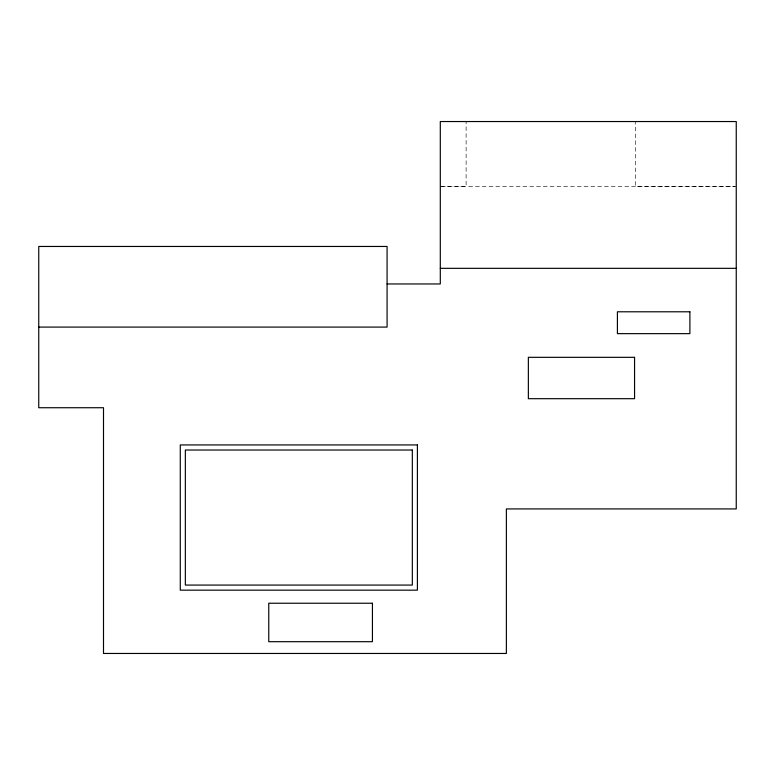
<?xml version="1.0" encoding="UTF-8"?>
<svg xmlns="http://www.w3.org/2000/svg" width="775" height="775" viewBox="0 0 775 775"><rect width="100%" height="100%" fill="white"/><g stroke="black" fill="none" stroke-linecap="round" stroke-linejoin="round"><path stroke-width="0.58" stroke-dasharray="3.88 2.91" d="M440.297 186.329L466.114 186.329L466.114 121.539M736.25 186.329L635.393 186.329L635.393 121.539M441.508 186.533L735.039 186.533"/><path stroke-width="1.16" d="M440.297 268.334L736.25 268.334M387.083 283.96L440.297 283.96L440.297 121.539L736.25 121.539L736.25 508.923L506.375 508.923L506.375 653.461L103.501 653.461L103.501 407.728L38.75 407.728L38.75 246.46L387.083 246.46L387.083 327.089L38.75 327.089M689.895 311.792L617.413 311.792L617.413 333.647L689.895 333.647L689.895 311.792M634.56 357.323L528.356 357.323L528.356 398.689L634.56 398.689L634.56 357.323M417.405 444.937L180.275 444.937L180.275 590.163L417.405 590.163L417.405 444.937M412.329 450.023L185.351 450.023L185.351 585.077L412.329 585.077L412.329 450.023M372.436 603.231L268.76 603.231L268.76 641.69L372.436 641.69L372.436 603.231"/></g></svg>
